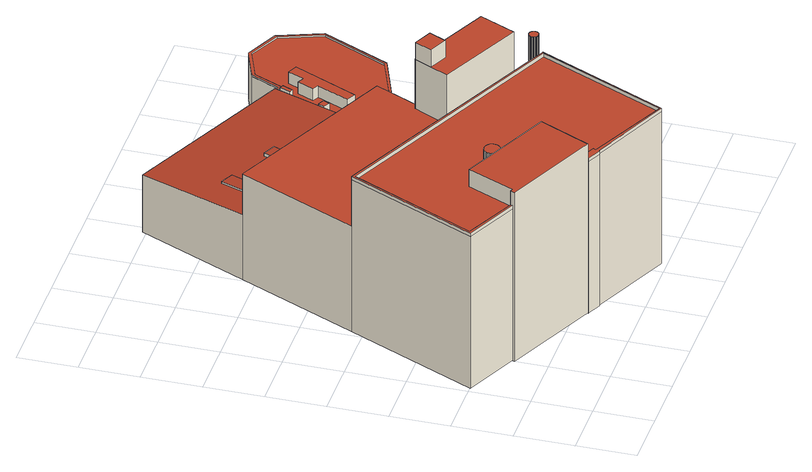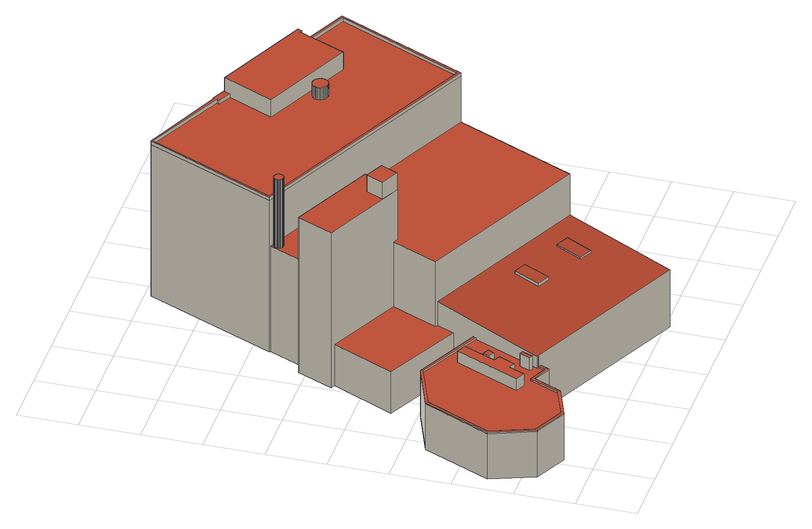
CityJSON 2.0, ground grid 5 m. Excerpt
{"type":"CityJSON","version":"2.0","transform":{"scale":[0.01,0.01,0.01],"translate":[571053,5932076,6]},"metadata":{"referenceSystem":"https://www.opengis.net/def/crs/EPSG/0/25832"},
"CityObjects":{
"building1":{"type":"Building","attributes":{"Grundfläche 2D":"803.398070","Grundhöhe NN":"6.271"},"children":["building1-1","building1-2","building1-3","building1-4","building1-5","building1-6","building1-7","building1-8","building1-9"],"geometry":[{"type":"Solid","lod":"3","boundaries":[[[[0,1,2,3,4,5,6,7,8,9,10,11,12,13,14,15,16,17,18,19,20,21,22]],[[23,24,25,26,27,28]],[[29,30,31,32,33,34,35,36]],[[37,38,39,40,41,42,43,44,45,46,47,48,49,50]],[[51,52,53,54,55,56,57,58,59,60,61,62,63,64]],[[65,66,67,68,69,70,71,72,73,74,75]],[[76,77,78,79,80,81,82,83,84]],[[85,86,87,88,89,90]],[[91,92,9,8]],[[92,93,10,9]],[[12,11,65,75]],[[13,12,75,74]],[[74,73,14,13]],[[15,14,73,72]],[[16,15,72,71]],[[71,70,17,16]],[[18,17,70,69]],[[94,95,20,19]],[[95,96,21,20]],[[96,97,98,0,22,21]],[[98,99,1,0]],[[99,100,2,1]],[[100,101,3,2]],[[101,102,103,104,105,91,8,7,6,5,4,3]],[[89,88,51,64,24,23,106,107]],[[24,64,63,25]],[[27,26,25,63,62,61]],[[108,28,27,61,60,109]],[[23,28,108,106]],[[84,67,66,76]],[[77,76,66,65,11]],[[78,77,11,10,93,110,111,79]],[[112,113,94,19,82,81,80,79,111,114]],[[69,68,83,82,19,18]],[[83,68,67,84]],[[115,116,48,47,46,30,29,36,86,85]],[[31,30,46,45,117]],[[31,117,45,44,118,32]],[[32,118,44,43,119,120,34,33]],[[35,34,120,121]],[[49,48,116,122]],[[50,49,122,123]],[[37,50,123,124]],[[38,37,124,125]],[[39,38,125,126]],[[40,39,126,127]],[[41,40,127,128]],[[42,41,128,129]],[[43,42,129,119]],[[90,89,107,130]],[[85,90,130,115]],[[60,59,131,109]],[[51,88,87,52]],[[36,35,53,52,87,86]],[[53,35,121,132,54]],[[91,54,132,133,92]],[[93,92,133,110]],[[95,94,113,134]],[[96,95,134,135]],[[136,98,97,96,135,137]],[[99,98,136,138]],[[100,99,138,139]],[[101,100,139,140]],[[58,57,56,55,54,91,105,104,103,102,101,140,131,59]],[[131,140,139,138,136,137,135,134,113,112,114,111,110,133,132,121,120,119,129,128,127,126,125,124,123,122,116,115,130,107,106,108,109]]]],"semantics":{"surfaces":[{"type":"RoofSurface"},{"type":"WallSurface"},{"type":"GroundSurface"}],"values":[[0,0,0,0,0,0,0,0,1,1,1,1,1,1,1,1,1,1,1,1,1,1,1,1,1,1,1,1,1,1,1,1,1,1,1,1,1,1,1,1,1,1,1,1,1,1,1,1,1,1,1,1,1,1,1,1,1,1,1,1,1,1,1,1,2]]}}]},
"building1-1":{"type":"BuildingInstallation","parents":["building1"],"geometry":[{"type":"MultiSurface","lod":"3","boundaries":[[[141,142,143,144,145,146,147,148,149,150,151,152,153,154,155,156,157,158,159,160,161,162,163,164,165,166,167,168,169,170,171,172,173,174,175,176,177,178,179,180,181,182,183,184,185,186,187,188]],[[189,190,146,145]],[[190,191,147,146]],[[192,193,142,141]],[[193,194,143,142]],[[194,195,144,143]],[[195,189,145,144]],[[191,196,148,147]],[[196,197,149,148]],[[197,198,150,149]],[[198,199,151,150]],[[199,200,152,151]],[[200,201,153,152]],[[201,202,154,153]],[[202,203,155,154]],[[203,204,156,155]],[[204,205,157,156]],[[205,206,158,157]],[[206,207,159,158]],[[207,208,160,159]],[[208,209,161,160]],[[209,210,162,161]],[[210,211,163,162]],[[211,212,164,163]],[[212,213,165,164]],[[213,214,166,165]],[[214,215,167,166]],[[215,216,168,167]],[[216,217,169,168]],[[217,218,170,169]],[[218,219,171,170]],[[172,171,219,220]],[[220,221,173,172]],[[221,222,174,173]],[[222,223,175,174]],[[223,224,176,175]],[[224,225,177,176]],[[225,226,178,177]],[[226,227,179,178]],[[227,228,180,179]],[[228,229,181,180]],[[229,230,182,181]],[[230,231,183,182]],[[231,232,184,183]],[[185,184,232,233]],[[233,234,186,185]],[[234,235,187,186]],[[235,236,188,187]],[[236,192,141,188]]],"semantics":{"surfaces":[{"type":"RoofSurface"},{"type":"WallSurface"}],"values":[0,1,1,1,1,1,1,1,1,1,1,1,1,1,1,1,1,1,1,1,1,1,1,1,1,1,1,1,1,1,1,1,1,1,1,1,1,1,1,1,1,1,1,1,1,1,1,1,1]}}]},
"building1-2":{"type":"BuildingInstallation","parents":["building1"],"geometry":[{"type":"MultiSurface","lod":"3","boundaries":[[[237,238,239,240]],[[238,237,25,241]],[[239,238,241,242]],[[242,243,240,239]],[[243,25,237,240]]],"semantics":{"surfaces":[{"type":"RoofSurface"},{"type":"WallSurface"}],"values":[0,1,1,1,1]}}]},
"building1-3":{"type":"BuildingInstallation","parents":["building1"],"geometry":[{"type":"MultiSurface","lod":"3","boundaries":[[[244,245,246,247]],[[247,246,248,249]],[[244,247,249,250]],[[245,244,250,251]],[[246,245,251,248]]],"semantics":{"surfaces":[{"type":"RoofSurface"},{"type":"WallSurface"}],"values":[0,1,1,1,1]}}]},
"building1-4":{"type":"BuildingInstallation","parents":["building1"],"geometry":[{"type":"MultiSurface","lod":"3","boundaries":[[[252,253,254,255]],[[255,254,256,257]],[[257,258,252,255]],[[258,259,253,252]],[[254,253,259,256]]],"semantics":{"surfaces":[{"type":"RoofSurface"},{"type":"WallSurface"}],"values":[0,1,1,1,1]}}]},
"building1-5":{"type":"BuildingInstallation","parents":["building1"],"geometry":[{"type":"MultiSurface","lod":"3","boundaries":[[[260,261,262,263,264,265,266,267,118,117,268,269,270,271,272,273,274,275,276,277,278,279]],[[44,118,267,43]],[[45,117,118,44]],[[268,117,45,280]],[[280,281,269,268]],[[270,269,281,282]],[[271,270,282,283]],[[272,271,283,284]],[[273,272,284,285]],[[274,273,285,286]],[[275,274,286,287]],[[287,288,276,275]],[[277,276,288,47]],[[48,278,277,47]],[[48,49,279,278]],[[49,50,260,279]],[[50,37,261,260]],[[37,38,262,261]],[[38,39,263,262]],[[39,40,264,263]],[[40,41,265,264]],[[41,42,266,265]],[[42,43,267,266]]],"semantics":{"surfaces":[{"type":"RoofSurface"},{"type":"WallSurface"}],"values":[0,1,1,1,1,1,1,1,1,1,1,1,1,1,1,1,1,1,1,1,1,1,1]}}]},
"building1-6":{"type":"BuildingInstallation","parents":["building1"],"geometry":[{"type":"MultiSurface","lod":"3","boundaries":[[[289,290,291,292,293,294,295,296,297]],[[298,299,292,291]],[[293,292,299,300]],[[300,301,294,293]],[[295,294,301,302]],[[302,303,296,295]],[[303,304,297,296]],[[305,289,297,304]],[[305,306,290,289]],[[291,290,306,298]]],"semantics":{"surfaces":[{"type":"RoofSurface"},{"type":"WallSurface"}],"values":[0,1,1,1,1,1,1,1,1,1]}}]},
"building1-7":{"type":"BuildingInstallation","parents":["building1"],"geometry":[{"type":"MultiSurface","lod":"3","boundaries":[[[307,308,309,310]],[[311,312,310,309]],[[307,310,312,313]],[[313,314,308,307]],[[309,308,314,311]]],"semantics":{"surfaces":[{"type":"RoofSurface"},{"type":"WallSurface"}],"values":[0,1,1,1,1]}}]},
"building1-8":{"type":"BuildingInstallation","parents":["building1"],"geometry":[{"type":"MultiSurface","lod":"3","boundaries":[[[315,316,317,318]],[[318,317,319,320]],[[315,318,320,321]],[[316,315,321,322]],[[317,316,322,319]]],"semantics":{"surfaces":[{"type":"RoofSurface"},{"type":"WallSurface"}],"values":[0,1,1,1,1]}}]},
"building1-9":{"type":"BuildingInstallation","parents":["building1"],"geometry":[{"type":"MultiSurface","lod":"3","boundaries":[[[323,324,325,326,327,328,329,330,331,332,333,334,335,336,337,338,339,340,341,342,343,344,345,346,347,348,349,350,351,352,353,354,355,356,357,358,359,360,361,362,363,364,365,366,367,368,369,370]],[[371,372,331,330]],[[372,373,332,331]],[[373,374,333,332]],[[375,376,327,326]],[[376,377,328,327]],[[377,378,329,328]],[[378,371,330,329]],[[374,379,334,333]],[[379,380,335,334]],[[336,335,380,381]],[[337,336,381,382]],[[382,383,338,337]],[[383,384,339,338]],[[384,385,340,339]],[[385,386,341,340]],[[386,387,342,341]],[[387,388,343,342]],[[388,389,344,343]],[[389,390,345,344]],[[390,391,346,345]],[[391,392,347,346]],[[392,393,348,347]],[[349,348,393,394]],[[394,395,350,349]],[[395,396,351,350]],[[396,397,352,351]],[[397,398,353,352]],[[398,399,354,353]],[[399,400,355,354]],[[400,401,356,355]],[[401,402,357,356]],[[402,403,358,357]],[[403,404,359,358]],[[360,359,404,405]],[[405,406,361,360]],[[406,407,362,361]],[[363,362,407,408]],[[408,409,364,363]],[[409,410,365,364]],[[410,411,366,365]],[[411,412,367,366]],[[368,367,412,413]],[[369,368,413,414]],[[370,369,414,415]],[[415,416,323,370]],[[416,417,324,323]],[[417,418,325,324]],[[418,375,326,325]]],"semantics":{"surfaces":[{"type":"RoofSurface"},{"type":"WallSurface"}],"values":[0,1,1,1,1,1,1,1,1,1,1,1,1,1,1,1,1,1,1,1,1,1,1,1,1,1,1,1,1,1,1,1,1,1,1,1,1,1,1,1,1,1,1,1,1,1,1,1,1]}}]}
},
"vertices":[
[1422,351,1473],[1426,358,1473],[2125,50,1473],[2624,1148,1473],[2598,1160,1473],[2576,1170,1473],[2565,1175,1473],[2535,1189,1473],[560,2104,1473],[52,1003,1473],[510,794,1473],[518,812,1473],[78,1016,1473],[567,2074,1473],[2606,1136,1473],[2117,67,1473],[1433,386,1473],[1445,408,1473],[1330,462,1473],[1306,412,1473],[1302,405,1473],[1304,405,1473],[1420,352,1473],[2970,1743,1474],[2259,2074,1474],[2259,2071,1474],[2188,1928,1474],[2113,1773,1474],[2832,1441,1474],[2869,3353,561],[2879,3376,560],[2867,3382,560],[2865,3382,560],[2845,3392,560],[1444,4038,560],[1024,3113,634],[2459,2453,634],[3858,3251,449],[3724,3616,449],[3440,3749,449],[3151,3639,449],[3036,3396,449],[2880,3469,449],[2845,3392,449],[2865,3382,449],[2867,3382,449],[2879,3376,449],[2621,2809,449],[2609,2784,449],[3172,2519,449],[3593,2679,449],[2301,2054,1013],[2482,2442,1013],[1024,3113,1013],[560,2104,1013],[2535,1189,1013],[2565,1175,1013],[2576,1170,1013],[2598,1160,1013],[2613,1153,1013],[2761,1474,1013],[2113,1773,1013],[2188,1928,1013],[2259,2071,1013],[2259,2074,1013],[518,812,1443],[539,803,1443],[717,1200,1443],[1509,842,1443],[1330,462,1443],[1445,408,1443],[1433,386,1443],[2117,67,1443],[2606,1136,1443],[567,2074,1443],[78,1016,1443],[539,803,1602],[518,812,1602],[510,794,1602],[501,776,1602],[1266,430,1602],[1280,424,1602],[1306,412,1602],[1509,842,1602],[717,1200,1602],[2526,2599,410],[2459,2453,410],[2482,2442,410],[2301,2054,410],[2934,1760,410],[3183,2285,410],[560,2104,1443],[52,1003,1443],[510,794,1443],[1306,412,1443],[1302,405,1443],[1304,405,1443],[1420,352,1443],[1422,351,1443],[1426,358,1443],[2125,50,1443],[2624,1148,1443],[2598,1160,1443],[2576,1170,1443],[2565,1175,1443],[2535,1189,1443],[2970,1743,27],[2934,1760,27],[2832,1441,27],[2761,1474,27],[510,794,27],[501,776,27],[1280,424,27],[1306,412,27],[1266,430,27],[2526,2599,27],[2609,2784,27],[2867,3382,462],[2865,3382,462],[2845,3392,27],[1444,4038,27],[1024,3113,27],[3172,2519,27],[3593,2679,27],[3858,3251,27],[3724,3616,27],[3440,3749,27],[3151,3639,27],[3036,3396,27],[2880,3469,27],[3183,2285,27],[2613,1153,27],[560,2104,27],[52,1003,27],[1302,405,27],[1304,405,27],[1422,351,27],[1420,352,27],[1426,358,27],[2125,50,27],[2624,1148,27],
[1137,1068,1555],[1145,1072,1555],[1151,1076,1555],[1157,1082,1555],[1162,1087,1555],[1166,1093,1555],[1170,1100,1555],[1173,1107,1555],[1175,1115,1555],[1176,1124,1555],[1176,1133,1555],[1174,1142,1555],[1172,1151,1555],[1168,1160,1555],[1163,1167,1555],[1156,1174,1555],[1150,1180,1555],[1143,1184,1555],[1135,1188,1555],[1128,1190,1555],[1121,1192,1555],[1114,1192,1555],[1106,1192,1555],[1098,1191,1555],[1090,1189,1555],[1082,1186,1555],[1074,1181,1555],[1067,1175,1555],[1060,1168,1555],[1055,1160,1555],[1051,1152,1555],[1048,1143,1555],[1047,1135,1555],[1046,1126,1555],[1047,1118,1555],[1048,1111,1555],[1051,1104,1555],[1054,1097,1555],[1058,1091,1555],[1063,1084,1555],[1069,1078,1555],[1076,1073,1555],[1084,1069,1555],[1092,1065,1555],[1101,1063,1555],[1111,1062,1555],[1120,1063,1555],[1129,1065,1555],[1162,1087,1443],[1166,1093,1443],[1170,1100,1443],[1137,1068,1443],[1145,1072,1443],[1151,1076,1443],[1157,1082,1443],[1173,1107,1443],[1175,1115,1443],[1176,1124,1443],[1176,1133,1443],[1174,1142,1443],[1172,1151,1443],[1168,1160,1443],[1163,1167,1443],[1156,1174,1443],[1150,1180,1443],[1143,1184,1443],[1135,1188,1443],[1128,1190,1443],[1121,1192,1443],[1114,1192,1443],[1106,1192,1443],[1098,1191,1443],[1090,1189,1443],[1082,1186,1443],[1074,1181,1443],[1067,1175,1443],[1060,1168,1443],[1055,1160,1443],[1051,1152,1443],[1048,1143,1443],[1047,1135,1443],[1046,1126,1443],[1047,1118,1443],[1048,1111,1443],[1051,1104,1443],[1054,1097,1443],[1058,1091,1443],[1063,1084,1443],[1069,1078,1443],[1076,1073,1443],[1084,1069,1443],[1092,1065,1443],[1101,1063,1443],[1111,1062,1443],[1120,1063,1443],[1129,1065,1443],
[2259,2071,1632],[2190,1927,1632],[2345,1854,1632],[2413,1998,1632],[2190,1927,1474],[2345,1854,1474],[2413,1998,1474],
[1439,3398,620],[1339,3181,637],[1449,3130,637],[1550,3346,619],[1449,3130,620],[1550,3346,603],[1439,3398,603],[1339,3181,620],
[1893,3185,630],[1794,2968,643],[1903,2918,643],[2002,3135,630],[1903,2918,620],[2002,3135,603],[1893,3185,603],[1794,2968,620],
[3593,2679,462],[3858,3251,462],[3724,3616,462],[3440,3749,462],[3151,3639,462],[3036,3396,462],[2880,3469,462],[2845,3392,462],[2892,3440,462],[2892,3439,462],[3053,3369,462],[3166,3621,462],[3440,3723,462],[3711,3598,462],[3836,3246,462],[3577,2693,462],[3176,2540,462],[2621,2809,462],[2609,2784,462],[3172,2519,462],[2892,3440,449],[2892,3439,449],[3053,3369,449],[3166,3621,449],[3440,3723,449],[3711,3598,449],[3836,3246,449],[3577,2693,449],[3176,2540,449],
[2890,2795,556],[2968,2759,556],[3218,3303,556],[3134,3340,556],[3075,3207,556],[3074,3205,556],[3019,3232,556],[2956,3092,556],[3011,3067,556],[3218,3303,449],[3134,3340,449],[3075,3207,449],[3074,3205,449],[3019,3232,449],[2956,3092,449],[3011,3067,449],[2890,2795,449],[2968,2759,449],
[2855,3250,566],[2886,3237,566],[2925,3327,566],[2894,3341,566],[2925,3327,449],[2894,3341,449],[2855,3250,449],[2886,3237,449],
[2873,2937,505],[2899,2990,505],[2845,3017,505],[2818,2964,505],[2845,3017,449],[2818,2964,449],[2873,2937,449],[2899,2990,449],
[2588,1171,1651],[2594,1171,1651],[2600,1172,1651],[2605,1174,1651],[2610,1176,1651],[2614,1179,1651],[2618,1182,1651],[2621,1185,1651],[2623,1189,1651],[2626,1193,1651],[2628,1197,1651],[2629,1203,1651],[2630,1208,1651],[2630,1214,1651],[2629,1220,1651],[2628,1225,1651],[2625,1230,1651],[2622,1235,1651],[2619,1240,1651],[2615,1243,1651],[2610,1246,1651],[2606,1249,1651],[2601,1250,1651],[2597,1251,1651],[2592,1252,1651],[2587,1252,1651],[2582,1251,1651],[2577,1250,1651],[2572,1248,1651],[2567,1245,1651],[2562,1242,1651],[2558,1237,1651],[2555,1233,1651],[2552,1228,1651],[2550,1222,1651],[2549,1217,1651],[2549,1212,1651],[2549,1206,1651],[2550,1202,1651],[2551,1197,1651],[2553,1193,1651],[2555,1189,1651],[2558,1185,1651],[2562,1181,1651],[2567,1178,1651],[2571,1175,1651],[2577,1173,1651],[2582,1171,1651],[2621,1185,1013],[2623,1189,1013],[2626,1193,1013],[2628,1197,1013],[2605,1174,1013],[2610,1176,1013],[2614,1179,1013],[2618,1182,1013],[2629,1203,1013],[2630,1208,1013],[2630,1214,1013],[2629,1220,1013],[2628,1225,1013],[2625,1230,1013],[2622,1235,1013],[2619,1240,1013],[2615,1243,1013],[2610,1246,1013],[2606,1249,1013],[2601,1250,1013],[2597,1251,1013],[2592,1252,1013],[2587,1252,1013],[2582,1251,1013],[2577,1250,1013],[2572,1248,1013],[2567,1245,1013],[2562,1242,1013],[2558,1237,1013],[2555,1233,1013],[2552,1228,1013],[2550,1222,1013],[2549,1217,1013],[2549,1212,1013],[2549,1206,1013],[2550,1202,1013],[2551,1197,1013],[2553,1193,1013],[2555,1189,1013],[2558,1185,1013],[2562,1181,1013],[2567,1178,1013],[2571,1175,1013],[2577,1173,1013],[2582,1171,1013],[2588,1171,1013],[2594,1171,1013],[2600,1172,1013]
]}
